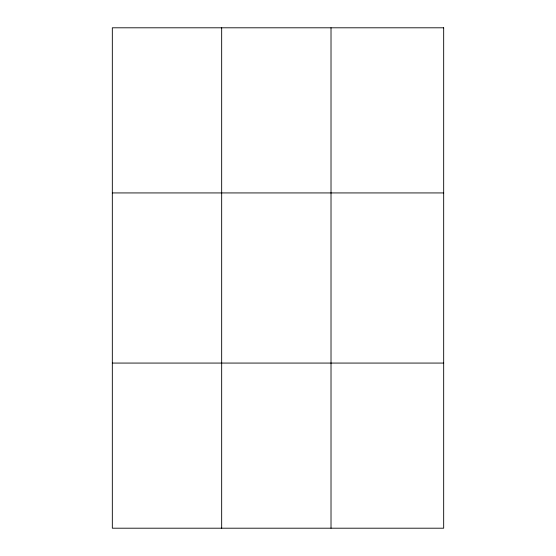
<?xml version="1.0" encoding="UTF-8"?>
<svg xmlns="http://www.w3.org/2000/svg" width="556" height="556" viewBox="0 0 556 556"><rect width="100%" height="100%" fill="white"/><g stroke="black" fill="none" stroke-linecap="round" stroke-linejoin="round"><path stroke-width="0.83" d="M221.67 27.8L221.67 528.2M331.015 27.8L331.015 528.2M112.326 192.932L443.674 192.932M112.326 363.068L443.674 363.068M443.674 27.8L443.674 528.2L112.326 528.2L112.326 27.8L443.674 27.8"/></g></svg>
